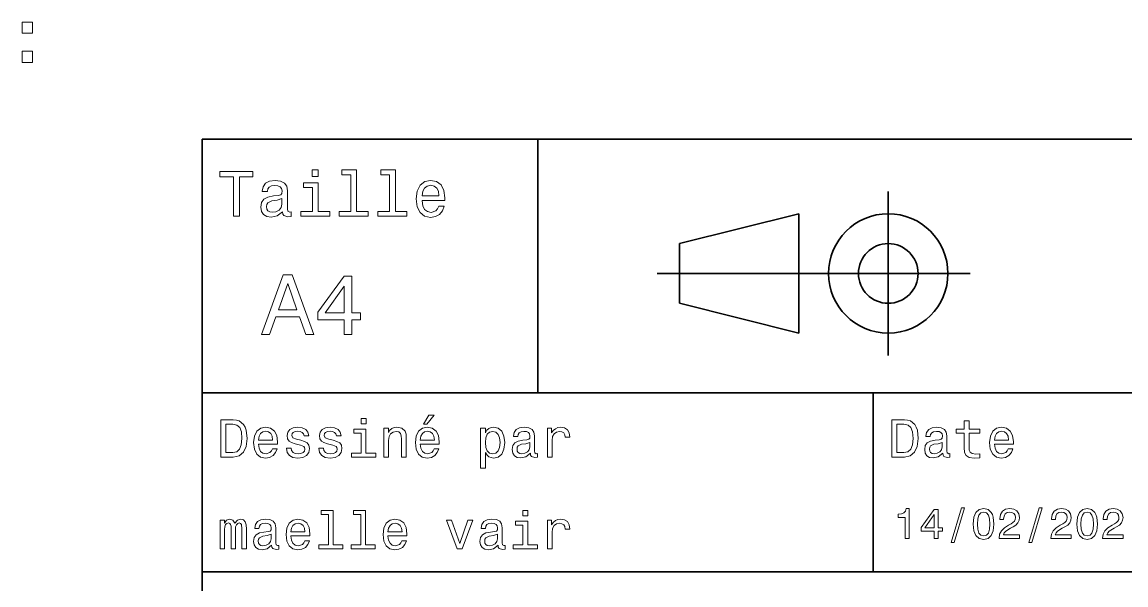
# Model space of a CAD drawing. Extents: x 0 to 297, y 0 to 210.
# Drawn here: x 84.9 to 158.9, y 40.1 to 77.9 of the extents above; entities that cross this region are included whole.
import ezdxf

# ---------------------------------------------------------------- set-up
doc = ezdxf.new("R2010")
doc.units = 0

msp = doc.modelspace()

# ---------------------------------------------------------------- linework, layer by layer
at = {"color": 7, "lineweight": 35}
for p, q in [((97, 10), (97, 70)), ((97, 70), (287, 70)), ((127.5, 61), (148.5, 61)), ((97, 53), (162, 53)), ((97, 41), (162, 41))]:
    msp.add_line(p, q, dxfattribs=at)
at = {"color": 7, "lineweight": 35, "ltscale": 0.425}
msp.add_line((119.5, 53), (119.5, 70), dxfattribs=at)
at = {"color": 7, "lineweight": 35, "ltscale": 0.275}
msp.add_line((143, 55.5), (143, 66.5), dxfattribs=at)
at = {"color": 7, "lineweight": 35, "ltscale": 0.206155}
for p, q in [((129, 63), (137, 65)), ((137, 57), (129, 59))]:
    msp.add_line(p, q, dxfattribs=at)
at = {"color": 7, "lineweight": 35, "ltscale": 0.2}
msp.add_line((137, 65), (137, 57), dxfattribs=at)
at = {"color": 7, "lineweight": 35, "ltscale": 0.1}
msp.add_line((129, 59), (129, 63), dxfattribs=at)
at = {"color": 7, "lineweight": 35, "ltscale": 0.3}
msp.add_line((142, 41), (142, 53), dxfattribs=at)
at = {"color": 7, "lineweight": 13}
for points in [[(84.926506, 77.100143), (85.622467, 77.100143), (85.622467, 77.851585), (84.926506, 77.851585)], [(84.926506, 75.143372), (85.622467, 75.143372), (85.622467, 75.894814), (84.926506, 75.894814)], [(99.102303, 64.837173), (99.5, 64.837173), (99.5, 67.47406), (100.407784, 67.47406), (100.407784, 67.837173), (98.190201, 67.837173), (98.190201, 67.47406), (99.102303, 67.47406)], [(104.786743, 67.940918), (104.384727, 67.940918), (104.384727, 67.508644), (104.786743, 67.508644)], [(106.969742, 67.621033), (106.969742, 65.157059), (106.187317, 65.157059), (106.187317, 64.837173), (108.128242, 64.837173), (108.128242, 65.157059), (107.350143, 65.157059), (107.350143, 67.940918), (106.373199, 67.940918), (106.373199, 67.621033)], [(109.572044, 67.621033), (109.572044, 65.157059), (108.789627, 65.157059), (108.789627, 64.837173), (110.730545, 64.837173), (110.730545, 65.157059), (109.952454, 65.157059), (109.952454, 67.940918), (108.975502, 67.940918), (108.975502, 67.621033)], [(102.387611, 65.139771), (102.387611, 65.126801), (102.409225, 64.979828), (102.47406, 64.876076), (102.746399, 64.793945), (102.958214, 64.828529), (102.958214, 65.122475), (102.867432, 65.109505), (102.746399, 65.165703), (102.724785, 65.338615), (102.724785, 66.540344), (102.672913, 66.84726), (102.521614, 67.0634), (102.257927, 67.193085), (101.886169, 67.240631), (101.523056, 67.188759), (101.255043, 67.041786), (101.086456, 66.812675), (101.030258, 66.510086), (101.030258, 66.484146), (101.371758, 66.484146), (101.402016, 66.665703), (101.497116, 66.795387), (101.65274, 66.873199), (101.873199, 66.903458), (102.085014, 66.881844), (102.236313, 66.817001), (102.327087, 66.704605), (102.357346, 66.548988), (102.340057, 66.367432), (102.270897, 66.276657), (102.097984, 66.233429), (101.773773, 66.198845), (101.402016, 66.121033), (101.138329, 65.982704), (100.982712, 65.766571), (100.935158, 65.446686), (100.978386, 65.161385), (101.112389, 64.949562), (101.328529, 64.815559), (101.626801, 64.768013), (102.028816, 64.858788)], [(104.773773, 65.157059), (104.773773, 67.080688), (103.796829, 67.080688), (103.796829, 66.756485), (104.393372, 66.756485), (104.393372, 65.157059), (103.615273, 65.157059), (103.615273, 64.837173), (105.560516, 64.837173), (105.560516, 65.157059)], [(111.750717, 65.887604), (113.272339, 65.887604), (113.276657, 66.064842), (113.207497, 66.561958), (113.017288, 66.933716), (112.714699, 67.158501), (112.312683, 67.240631), (111.919312, 67.154175), (111.616714, 66.912102), (111.422188, 66.51873), (111.353027, 66), (111.41787, 65.4683), (111.612396, 65.079247), (111.91066, 64.837173), (112.299713, 64.755043), (112.636887, 64.811234), (112.913544, 64.958214), (113.116714, 65.191643), (113.233429, 65.502876), (112.857346, 65.502876), (112.779541, 65.329971), (112.667145, 65.200287), (112.34726, 65.096542), (112.100868, 65.144089), (111.914986, 65.295387), (111.793945, 65.541786), (111.750717, 65.874634)], [(111.750717, 66.207489), (111.798271, 66.50576), (111.914986, 66.726219), (112.092216, 66.860229), (112.325653, 66.907776), (112.554756, 66.860229), (112.731987, 66.726219), (112.840057, 66.50576), (112.878967, 66.207489)], [(102.344383, 65.649857), (102.292511, 65.425072), (102.154182, 65.252159), (101.946686, 65.139771), (101.691643, 65.100861), (101.527374, 65.122475), (101.41066, 65.191643), (101.337173, 65.312675), (101.315559, 65.481262), (101.332855, 65.632561), (101.402016, 65.740631), (101.678673, 65.861671), (102.028816, 65.913544), (102.344383, 66.017288)], [(100.982712, 56.9049), (101.51297, 56.9049), (101.933716, 58.080692), (103.530258, 58.080692), (103.951012, 56.9049), (104.492798, 56.9049), (103.028816, 60.910664), (102.440926, 60.910664)], [(106.521614, 56.9049), (107.040344, 56.9049), (107.040344, 57.896255), (107.610954, 57.896255), (107.610954, 58.357349), (107.040344, 58.357349), (107.040344, 60.818443), (106.515854, 60.818443), (104.763687, 58.403458), (104.763687, 57.896255), (106.521614, 57.896255)], [(102.118156, 58.570606), (102.734871, 60.334293), (103.351585, 58.570606)], [(105.247841, 58.357349), (106.521614, 60.149857), (106.521614, 58.357349)], [(99.080688, 51.190563), (98.248558, 51.190563), (98.248558, 48.690563), (99.080688, 48.690563), (99.473343, 48.769814), (99.765129, 49.011169), (99.945244, 49.40382), (100.010086, 49.940563), (99.952446, 50.488113), (99.880402, 50.70425), (99.779541, 50.877163), (99.487755, 51.111313), (99.296829, 51.168949)], [(107.992798, 51.27702), (107.657784, 51.27702), (107.657784, 50.916786), (107.992798, 50.916786)], [(111.84726, 50.88797), (112.059799, 50.88797), (112.560516, 51.500362), (112.207489, 51.500362)], [(144.080688, 51.190563), (143.248566, 51.190563), (143.248566, 48.690563), (144.080688, 48.690563), (144.473343, 48.769814), (144.765137, 49.011169), (144.945251, 49.40382), (145.010086, 49.940563), (144.952454, 50.488113), (144.880402, 50.70425), (144.779541, 50.877163), (144.487747, 51.111313), (144.296829, 51.168949)], [(148.100861, 50.289986), (148.100861, 49.320965), (148.122482, 49.007565), (148.223343, 48.791428), (148.425079, 48.665348), (148.767288, 48.62212), (149.141937, 48.640129), (149.141937, 48.913906), (148.868149, 48.892292), (148.619598, 48.921112), (148.486313, 49.011169), (148.42868, 49.162464), (148.417862, 49.375), (148.417862, 50.289986), (149.141937, 50.289986), (149.141937, 50.560158), (148.417862, 50.560158), (148.417862, 51.125721), (148.100861, 51.125721), (148.100861, 50.560158), (147.553314, 50.560158), (147.553314, 50.289986)], [(99.055473, 50.891571), (99.329254, 50.837536), (99.516571, 50.671829), (99.628242, 50.376442), (99.664268, 49.940563), (99.624641, 49.519093), (99.51297, 49.223705), (99.322044, 49.047192), (99.055473, 48.989555), (98.583572, 48.989555), (98.583572, 50.891571)], [(100.784584, 49.565922), (102.052597, 49.565922), (102.056198, 49.713619), (101.998558, 50.127884), (101.840057, 50.437683), (101.587898, 50.625), (101.252884, 50.693443), (100.925072, 50.621399), (100.672913, 50.41967), (100.510803, 50.091862), (100.453171, 49.659584), (100.507202, 49.216499), (100.669312, 48.892292), (100.91787, 48.690563), (101.242073, 48.62212), (101.523056, 48.668949), (101.753601, 48.791428), (101.922913, 48.98595), (102.020172, 49.245319), (101.706772, 49.245319), (101.64193, 49.101227), (101.548271, 48.993156), (101.2817, 48.9067), (101.07637, 48.946327), (100.921471, 49.072407), (100.820602, 49.27774), (100.784584, 49.555115)], [(100.784584, 49.832493), (100.824211, 50.081055), (100.921471, 50.264771), (101.069168, 50.376442), (101.263687, 50.416069), (101.454613, 50.376442), (101.602303, 50.264771), (101.69236, 50.081055), (101.724785, 49.832493)], [(103.623199, 49.818085), (103.317001, 49.890129), (103.090057, 49.972984), (103.014412, 50.142292), (103.036026, 50.261169), (103.111671, 50.347622), (103.234146, 50.401657), (103.41066, 50.423271), (103.579971, 50.401657), (103.713257, 50.336815), (103.799713, 50.239555), (103.835732, 50.109871), (104.145531, 50.109871), (104.145531, 50.117077), (104.091499, 50.351227), (103.943802, 50.534943), (103.713257, 50.650219), (103.41066, 50.693443), (103.104469, 50.650219), (102.881126, 50.531342), (102.740631, 50.354828), (102.697403, 50.131485), (102.729828, 49.915348), (102.830688, 49.76405), (102.996399, 49.655983), (103.237755, 49.580334), (103.590775, 49.493877), (103.806915, 49.40382), (103.864555, 49.331772), (103.886169, 49.223705), (103.853745, 49.09042), (103.767288, 48.989555), (103.626801, 48.924713), (103.439484, 48.903099), (103.241356, 48.924713), (103.09726, 49.000362), (103, 49.122841), (102.960373, 49.292149), (102.654175, 49.292149), (102.704613, 49.003963), (102.852303, 48.795029), (103.086456, 48.668949), (103.41066, 48.62212), (103.749283, 48.668949), (103.997841, 48.795029), (104.149139, 48.996758), (104.203171, 49.259727), (104.163544, 49.486671), (104.051872, 49.641571), (103.868156, 49.742435)], [(105.791786, 49.818085), (105.485588, 49.890129), (105.258644, 49.972984), (105.182999, 50.142292), (105.204613, 50.261169), (105.280258, 50.347622), (105.40274, 50.401657), (105.579254, 50.423271), (105.748558, 50.401657), (105.881844, 50.336815), (105.9683, 50.239555), (106.004326, 50.109871), (106.314117, 50.109871), (106.314117, 50.117077), (106.260086, 50.351227), (106.112396, 50.534943), (105.881844, 50.650219), (105.579254, 50.693443), (105.273056, 50.650219), (105.049713, 50.531342), (104.909225, 50.354828), (104.865997, 50.131485), (104.898415, 49.915348), (104.999283, 49.76405), (105.164986, 49.655983), (105.406342, 49.580334), (105.759369, 49.493877), (105.975502, 49.40382), (106.033142, 49.331772), (106.054756, 49.223705), (106.022339, 49.09042), (105.935883, 48.989555), (105.795387, 48.924713), (105.60807, 48.903099), (105.409943, 48.924713), (105.265854, 49.000362), (105.168587, 49.122841), (105.12896, 49.292149), (104.822769, 49.292149), (104.873199, 49.003963), (105.020897, 48.795029), (105.255043, 48.668949), (105.579254, 48.62212), (105.91787, 48.668949), (106.166428, 48.795029), (106.317726, 48.996758), (106.371758, 49.259727), (106.33213, 49.486671), (106.220459, 49.641571), (106.036743, 49.742435)], [(107.981987, 48.957134), (107.981987, 50.560158), (107.16787, 50.560158), (107.16787, 50.289986), (107.664986, 50.289986), (107.664986, 48.957134), (107.016571, 48.957134), (107.016571, 48.690563), (108.637611, 48.690563), (108.637611, 48.957134)], [(109.181557, 48.690563), (109.498558, 48.690563), (109.498558, 49.807278), (109.530983, 50.063042), (109.635445, 50.250362), (109.797546, 50.365635), (110.013687, 50.408863), (110.1866, 50.372841), (110.29467, 50.275578), (110.348701, 50.113472), (110.366714, 49.897335), (110.366714, 48.690563), (110.683716, 48.690563), (110.683716, 49.962177), (110.669312, 50.217941), (110.604469, 50.430477), (110.39193, 50.625), (110.060516, 50.693443), (109.876801, 50.668228), (109.721901, 50.599785), (109.588615, 50.484512), (109.484146, 50.329613), (109.484146, 50.625), (109.181557, 50.625)], [(111.627518, 49.565922), (112.895531, 49.565922), (112.899132, 49.713619), (112.841499, 50.127884), (112.682999, 50.437683), (112.430832, 50.625), (112.095825, 50.693443), (111.768013, 50.621399), (111.515854, 50.41967), (111.353745, 50.091862), (111.296112, 49.659584), (111.350143, 49.216499), (111.512245, 48.892292), (111.760803, 48.690563), (112.085014, 48.62212), (112.365997, 48.668949), (112.596542, 48.791428), (112.765854, 48.98595), (112.863113, 49.245319), (112.549713, 49.245319), (112.484871, 49.101227), (112.391212, 48.993156), (112.124641, 48.9067), (111.919312, 48.946327), (111.764412, 49.072407), (111.663544, 49.27774), (111.627518, 49.555115)], [(111.627518, 49.832493), (111.667145, 50.081055), (111.764412, 50.264771), (111.912102, 50.376442), (112.106628, 50.416069), (112.297546, 50.376442), (112.445244, 50.264771), (112.535301, 50.081055), (112.567726, 49.832493)], [(115.986313, 50.326012), (115.986313, 50.625), (115.669312, 50.625), (115.669312, 47.941284), (115.986313, 47.941284), (115.986313, 48.98595), (116.097984, 48.816643), (116.22406, 48.704971), (116.541069, 48.62212), (116.843658, 48.690563), (117.081413, 48.895893), (117.236313, 49.2201), (117.293945, 49.659584), (117.236313, 50.095463), (117.081413, 50.41967), (116.843658, 50.621399), (116.541069, 50.693443), (116.368156, 50.671829), (116.220459, 50.603386), (116.094383, 50.488113)], [(116.48703, 48.9067), (116.274498, 48.953533), (116.119598, 49.097622), (116.022339, 49.331772), (115.989914, 49.659584), (116.022339, 49.983791), (116.119598, 50.217941), (116.274498, 50.358429), (116.48703, 50.408863), (116.681557, 50.358429), (116.836456, 50.21434), (116.933716, 49.98019), (116.969742, 49.659584), (116.933716, 49.335377), (116.836456, 49.097622), (116.681557, 48.953533)], [(119.005043, 48.942726), (119.005043, 48.931919), (119.023056, 48.809441), (119.077087, 48.722984), (119.304031, 48.654541), (119.480545, 48.683357), (119.480545, 48.928314), (119.4049, 48.917507), (119.304031, 48.96434), (119.286026, 49.108429), (119.286026, 50.109871), (119.242798, 50.365635), (119.116714, 50.54575), (118.896973, 50.65382), (118.587173, 50.693443), (118.284584, 50.650219), (118.061241, 50.52774), (117.920746, 50.336815), (117.873917, 50.084656), (117.873917, 50.063042), (118.158501, 50.063042), (118.183716, 50.21434), (118.26297, 50.322407), (118.392654, 50.387249), (118.57637, 50.412464), (118.752884, 50.394455), (118.878967, 50.34042), (118.954613, 50.246758), (118.979828, 50.117077), (118.965416, 49.965778), (118.907784, 49.890129), (118.763687, 49.854107), (118.493515, 49.825291), (118.183716, 49.760448), (117.963974, 49.645176), (117.834297, 49.465057), (117.79467, 49.19849), (117.830688, 48.960735), (117.942368, 48.784222), (118.122482, 48.67255), (118.37104, 48.632927), (118.706055, 48.708576)], [(120.143372, 48.690563), (120.460373, 48.690563), (120.460373, 49.796471), (120.492798, 50.063042), (120.590057, 50.253963), (120.748558, 50.369236), (120.961098, 50.408863), (121.119598, 50.383648), (121.238472, 50.3116), (121.310516, 50.189121), (121.335739, 50.023415), (121.656342, 50.023415), (121.613113, 50.315205), (121.49424, 50.524136), (121.296112, 50.650219), (121.02594, 50.693443), (120.842224, 50.664627), (120.683716, 50.592579), (120.543228, 50.4701), (120.431557, 50.304398), (120.431557, 50.625), (120.143372, 50.625)], [(144.055481, 50.891571), (144.329254, 50.837536), (144.516571, 50.671829), (144.628235, 50.376442), (144.664261, 49.940563), (144.624634, 49.519093), (144.51297, 49.223705), (144.322052, 49.047192), (144.055481, 48.989555), (143.583572, 48.989555), (143.583572, 50.891571)], [(146.656342, 48.942726), (146.656342, 48.931919), (146.674347, 48.809441), (146.728394, 48.722984), (146.955338, 48.654541), (147.131851, 48.683357), (147.131851, 48.928314), (147.056198, 48.917507), (146.955338, 48.96434), (146.937317, 49.108429), (146.937317, 50.109871), (146.894089, 50.365635), (146.768005, 50.54575), (146.548264, 50.65382), (146.23848, 50.693443), (145.935883, 50.650219), (145.71254, 50.52774), (145.572052, 50.336815), (145.525223, 50.084656), (145.525223, 50.063042), (145.809799, 50.063042), (145.835022, 50.21434), (145.914261, 50.322407), (146.043945, 50.387249), (146.227661, 50.412464), (146.404175, 50.394455), (146.530258, 50.34042), (146.605911, 50.246758), (146.631119, 50.117077), (146.616714, 49.965778), (146.559082, 49.890129), (146.414978, 49.854107), (146.144806, 49.825291), (145.835022, 49.760448), (145.61528, 49.645176), (145.485596, 49.465057), (145.445969, 49.19849), (145.481995, 48.960735), (145.593658, 48.784222), (145.773773, 48.67255), (146.022339, 48.632927), (146.357346, 48.708576)], [(150.121765, 49.565922), (151.389771, 49.565922), (151.393372, 49.713619), (151.335739, 50.127884), (151.177231, 50.437683), (150.925079, 50.625), (150.590057, 50.693443), (150.262253, 50.621399), (150.010086, 50.41967), (149.847977, 50.091862), (149.790344, 49.659584), (149.844376, 49.216499), (150.006485, 48.892292), (150.255051, 48.690563), (150.579254, 48.62212), (150.860229, 48.668949), (151.090775, 48.791428), (151.260086, 48.98595), (151.357346, 49.245319), (151.043945, 49.245319), (150.979111, 49.101227), (150.885452, 48.993156), (150.618881, 48.9067), (150.413544, 48.946327), (150.258652, 49.072407), (150.157776, 49.27774), (150.121765, 49.555115)], [(150.121765, 49.832493), (150.161377, 50.081055), (150.258652, 50.264771), (150.406342, 50.376442), (150.600861, 50.416069), (150.791794, 50.376442), (150.939484, 50.264771), (151.029541, 50.081055), (151.061966, 49.832493)], [(118.969025, 49.367798), (118.925797, 49.180477), (118.810516, 49.036385), (118.637611, 48.942726), (118.425072, 48.910305), (118.288185, 48.928314), (118.190926, 48.98595), (118.129684, 49.086815), (118.111671, 49.227306), (118.126083, 49.353386), (118.183716, 49.443443), (118.414268, 49.544312), (118.706055, 49.587536), (118.969025, 49.673992)], [(146.620316, 49.367798), (146.577087, 49.180477), (146.461823, 49.036385), (146.28891, 48.942726), (146.07637, 48.910305), (145.939484, 48.928314), (145.842224, 48.98595), (145.780975, 49.086815), (145.76297, 49.227306), (145.777374, 49.353386), (145.835022, 49.443443), (146.065567, 49.544312), (146.357346, 49.587536), (146.620316, 49.673992)], [(144.14122, 43.224785), (144.403458, 43.224785), (144.403458, 45.239193), (144.207504, 45.239193), (144.155624, 45.0634), (144.05188, 44.945248), (143.893372, 44.876083), (143.674362, 44.853027), (143.674362, 44.648415), (144.14122, 44.648415)], [(146.086456, 43.224785), (146.345825, 43.224785), (146.345825, 43.720463), (146.631134, 43.720463), (146.631134, 43.951008), (146.345825, 43.951008), (146.345825, 45.181557), (146.083572, 45.181557), (145.207504, 43.974064), (145.207504, 43.720463), (146.086456, 43.720463)], [(147.213257, 42.956772), (147.412109, 42.956772), (148.109512, 45.279541), (147.907791, 45.279541)], [(148.703171, 44.201729), (148.746399, 43.749279), (148.881851, 43.426514), (149.097992, 43.230549), (149.397705, 43.167149), (149.694534, 43.230549), (149.910675, 43.426514), (150.043228, 43.749279), (150.08934, 44.201729), (150.043228, 44.651299), (149.98848, 44.829971), (149.910675, 44.976948), (149.694534, 45.172913), (149.397705, 45.239193), (149.097992, 45.172913), (148.881851, 44.974064), (148.746399, 44.651299)], [(150.429398, 43.224785), (151.804047, 43.224785), (151.804047, 43.472622), (150.71759, 43.472622), (150.778107, 43.60807), (150.881851, 43.720463), (151.201736, 43.925072), (151.371765, 44.011528), (151.561966, 44.135448), (151.697418, 44.279541), (151.775223, 44.44957), (151.804047, 44.642651), (151.755051, 44.884727), (151.619598, 45.074928), (151.412109, 45.195965), (151.144104, 45.239193), (150.867447, 45.190201), (150.657059, 45.054756), (150.521622, 44.838619), (150.47551, 44.553314), (150.47551, 44.51297), (150.737762, 44.51297), (150.737762, 44.536022), (150.763687, 44.731991), (150.841507, 44.876083), (150.965424, 44.9683), (151.129684, 45), (151.296829, 44.971184), (151.420746, 44.899136), (151.50145, 44.786743), (151.530258, 44.645535), (151.510086, 44.51297), (151.455338, 44.400578), (151.363113, 44.302593), (151.236313, 44.216141), (151.066284, 44.12392), (150.783859, 43.945248), (150.585022, 43.755043), (150.466858, 43.524498), (150.429398, 43.233429)], [(152.417877, 42.956772), (152.616714, 42.956772), (153.314133, 45.279541), (153.112396, 45.279541)], [(153.899139, 43.224785), (155.273773, 43.224785), (155.273773, 43.472622), (154.187317, 43.472622), (154.247849, 43.60807), (154.351593, 43.720463), (154.671478, 43.925072), (154.841507, 44.011528), (155.031708, 44.135448), (155.167145, 44.279541), (155.244965, 44.44957), (155.273773, 44.642651), (155.224792, 44.884727), (155.08934, 45.074928), (154.881851, 45.195965), (154.613831, 45.239193), (154.337173, 45.190201), (154.126801, 45.054756), (153.991364, 44.838619), (153.945251, 44.553314), (153.945251, 44.51297), (154.207504, 44.51297), (154.207504, 44.536022), (154.233429, 44.731991), (154.311249, 44.876083), (154.435165, 44.9683), (154.599426, 45), (154.766571, 44.971184), (154.890488, 44.899136), (154.971191, 44.786743), (155, 44.645535), (154.979828, 44.51297), (154.925079, 44.400578), (154.832855, 44.302593), (154.706055, 44.216141), (154.536026, 44.12392), (154.253601, 43.945248), (154.054764, 43.755043), (153.9366, 43.524498), (153.899139, 43.233429)], [(155.642654, 44.201729), (155.685883, 43.749279), (155.821335, 43.426514), (156.037476, 43.230549), (156.337173, 43.167149), (156.634003, 43.230549), (156.850143, 43.426514), (156.982712, 43.749279), (157.028824, 44.201729), (156.982712, 44.651299), (156.927963, 44.829971), (156.850143, 44.976948), (156.634003, 45.172913), (156.337173, 45.239193), (156.037476, 45.172913), (155.821335, 44.974064), (155.685883, 44.651299)], [(157.368881, 43.224785), (158.743515, 43.224785), (158.743515, 43.472622), (157.657059, 43.472622), (157.71759, 43.60807), (157.821335, 43.720463), (158.14122, 43.925072), (158.311249, 44.011528), (158.50145, 44.135448), (158.636887, 44.279541), (158.714706, 44.44957), (158.743515, 44.642651), (158.694534, 44.884727), (158.559082, 45.074928), (158.351593, 45.195965), (158.083572, 45.239193), (157.806915, 45.190201), (157.596542, 45.054756), (157.461105, 44.838619), (157.414993, 44.553314), (157.414993, 44.51297), (157.677231, 44.51297), (157.677231, 44.536022), (157.703171, 44.731991), (157.780991, 44.876083), (157.904907, 44.9683), (158.069168, 45), (158.236313, 44.971184), (158.360229, 44.899136), (158.440918, 44.786743), (158.469742, 44.645535), (158.44957, 44.51297), (158.394821, 44.400578), (158.302597, 44.302593), (158.175797, 44.216141), (158.005768, 44.12392), (157.723343, 43.945248), (157.524506, 43.755043), (157.406342, 43.524498), (157.368881, 43.233429)], [(98.21254, 42.530979), (98.504326, 42.530979), (98.504326, 43.824207), (98.522331, 44.01873), (98.57637, 44.159222), (98.659225, 44.242073), (98.767288, 44.274494), (98.853745, 44.245678), (98.911385, 44.17363), (98.940201, 44.051151), (98.951012, 43.88905), (98.951012, 42.530979), (99.224785, 42.530979), (99.224785, 43.824207), (99.242798, 44.015129), (99.296829, 44.155621), (99.383286, 44.242073), (99.491356, 44.274494), (99.577812, 44.245678), (99.635445, 44.17363), (99.671471, 43.88905), (99.671471, 42.530979), (99.963257, 42.530979), (99.963257, 43.867435), (99.945244, 44.144814), (99.887611, 44.357349), (99.772331, 44.48703), (99.585014, 44.533859), (99.365273, 44.461815), (99.195969, 44.25288), (99.062683, 44.458214), (98.83934, 44.533859), (98.634003, 44.461815), (98.493515, 44.260086), (98.493515, 44.465416), (98.21254, 44.465416)], [(101.656342, 42.783142), (101.656342, 42.772335), (101.674355, 42.649857), (101.728386, 42.5634), (101.95533, 42.494957), (102.131844, 42.523773), (102.131844, 42.76873), (102.056198, 42.757923), (101.95533, 42.804756), (101.937317, 42.948845), (101.937317, 43.950287), (101.894089, 44.206051), (101.768013, 44.386166), (101.548271, 44.494236), (101.238472, 44.533859), (100.935883, 44.490635), (100.71254, 44.368156), (100.572044, 44.177231), (100.525215, 43.925072), (100.525215, 43.903458), (100.809799, 43.903458), (100.835014, 44.054756), (100.914268, 44.162823), (101.043945, 44.227665), (101.227669, 44.25288), (101.404175, 44.234871), (101.530258, 44.180836), (101.605911, 44.087173), (101.631126, 43.957493), (101.616714, 43.806194), (101.559074, 43.730545), (101.414986, 43.694523), (101.144814, 43.665707), (100.835014, 43.600864), (100.615273, 43.485592), (100.485588, 43.305473), (100.445969, 43.038906), (100.481987, 42.801151), (100.593658, 42.624638), (100.773773, 42.512966), (101.022331, 42.473343), (101.357346, 42.548992)], [(102.953171, 43.406338), (104.221184, 43.406338), (104.224785, 43.554035), (104.167145, 43.9683), (104.008644, 44.278099), (103.756485, 44.465416), (103.421471, 44.533859), (103.093658, 44.461815), (102.841499, 44.260086), (102.679398, 43.932278), (102.621758, 43.5), (102.675797, 43.056915), (102.837898, 42.732708), (103.086456, 42.530979), (103.41066, 42.462536), (103.691643, 42.509365), (103.922188, 42.631844), (104.091499, 42.826366), (104.188759, 43.085735), (103.875359, 43.085735), (103.810516, 42.941643), (103.716858, 42.833572), (103.450287, 42.747116), (103.244957, 42.786743), (103.090057, 42.912823), (102.989197, 43.118156), (102.953171, 43.395531)], [(105.474785, 44.850864), (105.474785, 42.79755), (104.822769, 42.79755), (104.822769, 42.530979), (106.440201, 42.530979), (106.440201, 42.79755), (105.791786, 42.79755), (105.791786, 45.117435), (104.977669, 45.117435), (104.977669, 44.850864)], [(107.643372, 44.850864), (107.643372, 42.79755), (106.991356, 42.79755), (106.991356, 42.530979), (108.608788, 42.530979), (108.608788, 42.79755), (107.960373, 42.79755), (107.960373, 45.117435), (107.146255, 45.117435), (107.146255, 44.850864)], [(109.458931, 43.406338), (110.726944, 43.406338), (110.730545, 43.554035), (110.672913, 43.9683), (110.514412, 44.278099), (110.262245, 44.465416), (109.927231, 44.533859), (109.599426, 44.461815), (109.34726, 44.260086), (109.185158, 43.932278), (109.127518, 43.5), (109.181557, 43.056915), (109.343658, 42.732708), (109.592216, 42.530979), (109.916428, 42.462536), (110.197403, 42.509365), (110.427956, 42.631844), (110.59726, 42.826366), (110.694527, 43.085735), (110.381126, 43.085735), (110.316284, 42.941643), (110.222626, 42.833572), (109.956055, 42.747116), (109.750717, 42.786743), (109.595825, 42.912823), (109.494957, 43.118156), (109.458931, 43.395531)], [(114.098701, 42.530979), (114.433716, 42.530979), (115.139771, 44.465416), (114.811958, 44.465416), (114.268013, 42.905621), (113.713257, 44.465416), (113.381844, 44.465416)], [(116.836456, 42.783142), (116.836456, 42.772335), (116.854469, 42.649857), (116.908501, 42.5634), (117.135445, 42.494957), (117.311958, 42.523773), (117.311958, 42.76873), (117.236313, 42.757923), (117.135445, 42.804756), (117.117432, 42.948845), (117.117432, 43.950287), (117.074203, 44.206051), (116.948128, 44.386166), (116.728386, 44.494236), (116.418587, 44.533859), (116.115997, 44.490635), (115.892654, 44.368156), (115.752159, 44.177231), (115.70533, 43.925072), (115.70533, 43.903458), (115.989914, 43.903458), (116.015129, 44.054756), (116.094383, 44.162823), (116.22406, 44.227665), (116.407784, 44.25288), (116.58429, 44.234871), (116.710373, 44.180836), (116.786026, 44.087173), (116.811241, 43.957493), (116.796829, 43.806194), (116.739197, 43.730545), (116.5951, 43.694523), (116.324928, 43.665707), (116.015129, 43.600864), (115.795387, 43.485592), (115.66571, 43.305473), (115.626083, 43.038906), (115.662102, 42.801151), (115.773773, 42.624638), (115.953888, 42.512966), (116.202454, 42.473343), (116.53746, 42.548992)], [(118.835739, 45.117435), (118.500717, 45.117435), (118.500717, 44.757202), (118.835739, 44.757202)], [(120.143372, 42.530979), (120.460373, 42.530979), (120.460373, 43.636887), (120.492798, 43.903458), (120.590057, 44.094379), (120.748558, 44.209652), (120.961098, 44.249279), (121.119598, 44.224064), (121.238472, 44.152016), (121.310516, 44.029537), (121.335739, 43.863831), (121.656342, 43.863831), (121.613113, 44.155621), (121.49424, 44.364552), (121.296112, 44.490635), (121.02594, 44.533859), (120.842224, 44.505043), (120.683716, 44.432995), (120.543228, 44.310516), (120.431557, 44.144814), (120.431557, 44.465416), (120.143372, 44.465416)], [(145.44957, 43.951008), (146.086456, 44.847263), (146.086456, 43.951008)], [(148.979828, 44.201729), (149.002884, 44.550434), (149.074936, 44.801155), (149.20462, 44.948128), (149.397705, 45), (149.587906, 44.948128), (149.71759, 44.801155), (149.789627, 44.550434), (149.812683, 44.201729), (149.789627, 43.850143), (149.71759, 43.599426), (149.587906, 43.45245), (149.397705, 43.403458), (149.20462, 43.45245), (149.074936, 43.599426), (149.002884, 43.850143)], [(155.919312, 44.201729), (155.942368, 44.550434), (156.01442, 44.801155), (156.144104, 44.948128), (156.337173, 45), (156.527374, 44.948128), (156.657059, 44.801155), (156.729111, 44.550434), (156.752167, 44.201729), (156.729111, 43.850143), (156.657059, 43.599426), (156.527374, 43.45245), (156.337173, 43.403458), (156.144104, 43.45245), (156.01442, 43.599426), (155.942368, 43.850143)], [(102.953171, 43.672909), (102.992798, 43.921471), (103.090057, 44.105186), (103.237755, 44.216858), (103.432274, 44.256485), (103.623199, 44.216858), (103.770897, 44.105186), (103.860954, 43.921471), (103.893372, 43.672909)], [(109.458931, 43.672909), (109.498558, 43.921471), (109.595825, 44.105186), (109.743515, 44.216858), (109.938042, 44.256485), (110.12896, 44.216858), (110.276657, 44.105186), (110.366714, 43.921471), (110.399139, 43.672909)], [(118.824928, 42.79755), (118.824928, 44.400574), (118.010803, 44.400574), (118.010803, 44.130402), (118.507927, 44.130402), (118.507927, 42.79755), (117.859512, 42.79755), (117.859512, 42.530979), (119.480545, 42.530979), (119.480545, 42.79755)], [(101.620316, 43.208214), (101.577087, 43.020893), (101.461815, 42.876801), (101.288902, 42.783142), (101.07637, 42.750721), (100.939484, 42.76873), (100.842216, 42.826366), (100.780983, 42.927231), (100.76297, 43.067722), (100.777374, 43.193802), (100.835014, 43.283859), (101.065559, 43.384727), (101.357346, 43.427952), (101.620316, 43.514408)], [(116.80043, 43.208214), (116.757202, 43.020893), (116.64193, 42.876801), (116.469025, 42.783142), (116.256485, 42.750721), (116.119598, 42.76873), (116.022339, 42.826366), (115.961098, 42.927231), (115.943085, 43.067722), (115.957489, 43.193802), (116.015129, 43.283859), (116.245682, 43.384727), (116.53746, 43.427952), (116.80043, 43.514408)]]:
    msp.add_lwpolyline(points, close=True, dxfattribs=at)
at = {"color": 7, "lineweight": 35}
for radius in [4, 2]:
    msp.add_circle((143, 61), radius, dxfattribs=at)

doc.saveas('drawing.dxf')
